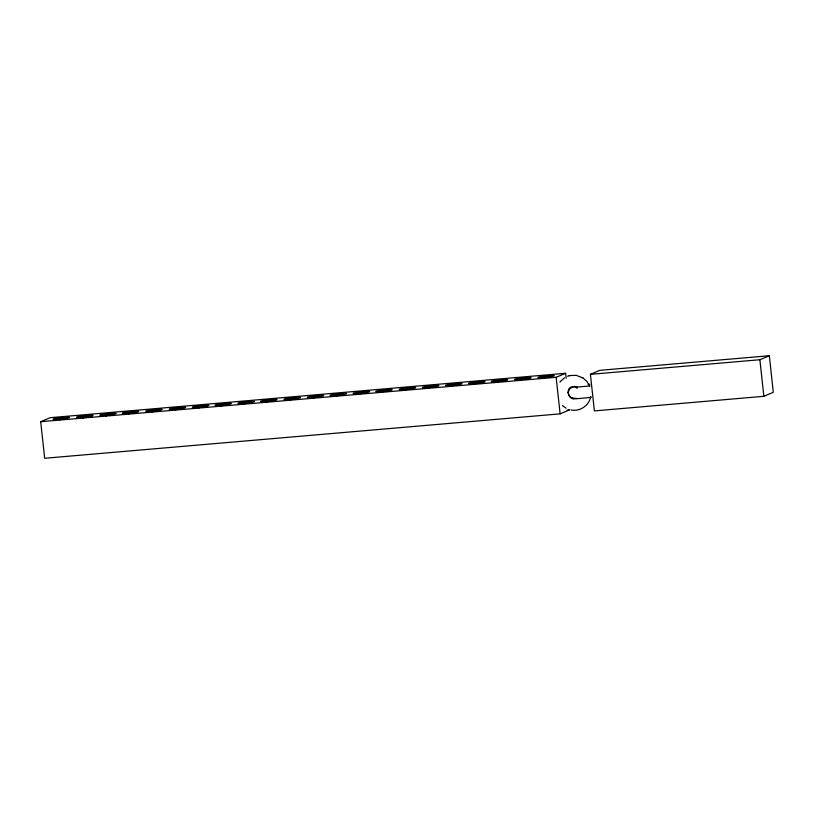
<?xml version="1.0" encoding="UTF-8"?>
<svg xmlns="http://www.w3.org/2000/svg" width="814" height="814" viewBox="0 0 814 814"><rect width="100%" height="100%" fill="white"/><g stroke="black" fill="none" stroke-linecap="round" stroke-linejoin="round"><path stroke-width="1.22" d="M575.956 398.514C569.281 401.567 564.458 388.064 572.252 386.752M568.192 392.206L569.953 388.4L574.796 386.223M568.172 392.735L568.192 392.134M590.801 396.449C589.326 405.392 579.863 411.925 570.98 409.951M59.921 418.711L59.463 419.892L61.65 418.559L65.619 417.694L67.43 418.65L64.713 418.081L64.408 419.312L61.65 418.559L56.41 418.793L54.803 419.739L60.378 417.938L65.619 417.694L66.748 418.315L60.378 417.938L57.825 419.088L57.316 418.416L56.41 418.793L55.484 420.075L58.201 418.854L59.463 419.902M82.916 417.877L83.384 416.687M106.125 415.873L108.303 414.54L111.07 415.282L111.823 413.868L113.411 414.295L107.031 413.909L104.477 415.069L103.968 414.397L103.073 414.774L102.137 416.056C105.769 414.367 110.165 413.756 114.082 414.631C110.277 412.566 105.118 413.797 101.465 415.72L103.073 414.774L104.864 414.835L106.115 415.883L106.583 414.692M128.602 413.939L130.779 412.606L133.547 413.349L134.3 411.935L135.887 412.362L129.518 411.976L126.953 413.125L126.445 412.454L125.549 412.84L124.613 414.123C128.246 412.423 132.641 411.823 136.559 412.698C132.753 410.622 127.595 411.864 123.942 413.787L125.549 412.84L127.34 412.902L128.592 413.939L129.06 412.749M152.106 411.915L154.284 410.582L157.051 411.324L157.804 409.91L159.391 410.337L153.022 409.951L150.458 411.101L149.949 410.429L149.054 410.816L148.117 412.098C151.75 410.398 156.146 409.798 160.063 410.673C156.257 408.597 151.099 409.839 147.446 411.762L149.054 410.816L150.844 410.877L152.096 411.915L152.564 410.724M175.559 409.89L177.737 408.557L180.505 409.3L181.257 407.885L182.845 408.313L176.475 407.926L173.911 409.086L173.413 408.414L172.507 408.791L171.581 410.073C175.203 408.384 179.609 407.773 183.526 408.648C179.721 406.583 174.552 407.814 170.899 409.737L172.507 408.791L174.298 408.852L175.549 409.89L176.017 408.709M198.758 407.895L200.936 406.562L203.703 407.305L204.456 405.891L206.044 406.308L199.674 405.932L197.11 407.081L196.601 406.41L195.706 406.797L194.77 408.079C198.402 406.379 202.808 405.779 206.725 406.654C202.92 404.578 197.751 405.82 194.098 407.733L195.706 406.797L197.497 406.858L198.748 407.895L199.216 406.705M221.235 405.962L223.423 404.619L226.18 405.372L226.933 403.948L228.52 404.375L222.151 403.998L219.587 405.148L219.088 404.477L218.183 404.853L217.257 406.135C220.879 404.446 225.285 403.846 229.202 404.711C225.397 402.645 220.228 403.876 216.575 405.799L218.183 404.853L219.973 404.914L221.225 405.962L221.693 404.772M244.312 403.968L246.5 402.635L249.267 403.378L250.01 401.963L251.597 402.391L245.228 402.004L242.674 403.154L242.165 402.482L241.259 402.869L240.334 404.151C243.966 402.452 248.362 401.851 252.279 402.727C248.474 400.651 243.315 401.892 239.652 403.815L241.259 402.869L243.05 402.93L244.312 403.968L244.78 402.777M266.921 402.024L269.098 400.681L271.866 401.434L272.619 400.01L274.206 400.437L267.837 400.061L265.272 401.21L264.764 400.539L263.868 400.915L262.932 402.197C266.565 400.508 270.96 399.908 274.878 400.773C271.072 398.707 265.913 399.949 262.261 401.862L263.868 400.915L265.659 400.976L266.911 402.024L267.379 400.834M290.374 400L292.562 398.667L295.329 399.409L296.072 397.995L297.659 398.422L291.29 398.036L288.736 399.186L288.227 398.514L287.322 398.901L286.396 400.183C290.028 398.484 294.424 397.883 298.341 398.758C294.536 396.683 289.377 397.924 285.714 399.847L287.322 398.901L289.112 398.962L290.374 400L290.832 398.809M312.311 396.957L318.823 396.184L321.54 396.754C317.735 394.688 312.566 395.919 308.913 397.843L310.521 396.896L312.311 396.957L313.573 398.005L314.031 396.815M335.185 394.994L341.687 394.21L344.403 394.79C340.598 392.714 335.439 393.956 331.786 395.869L333.384 394.932L335.185 394.994L336.436 396.031L336.904 394.841M358.262 392.999L364.774 392.226L367.48 392.796C363.675 390.73 358.516 391.961 354.863 393.884L356.471 392.938L358.262 392.999L359.513 394.047L359.981 392.857M380.86 391.056L387.372 390.282L390.089 390.852C386.284 388.777 381.125 390.018 377.462 391.941L379.07 390.995L380.86 391.056L382.122 392.094L382.58 390.903M404.324 389.031L410.826 388.258L413.543 388.827C409.737 386.762 404.578 387.993 400.926 389.916L402.533 388.97L404.324 389.031L405.576 390.079L406.044 388.889M428.785 388.075L430.962 386.742L433.73 387.484L434.483 386.07L436.07 386.497L429.69 386.111L427.136 387.261L426.628 386.589L425.732 386.976L424.796 388.258C428.429 386.558 432.824 385.958 436.742 386.833C432.936 384.757 427.777 385.999 424.125 387.922L425.732 386.976L427.523 387.037L428.774 388.075L429.243 386.884M451.872 386.09L454.049 384.747L456.817 385.5L457.57 384.076L459.157 384.503L452.788 384.127L450.223 385.276L449.715 384.605L448.819 384.981L447.883 386.263C451.516 384.574 455.911 383.964 459.829 384.839C456.023 382.773 450.864 384.005 447.212 385.928L448.819 384.981L450.61 385.042L451.862 386.09L452.33 384.9M474.949 384.096L477.126 382.763L479.894 383.506L480.647 382.092L482.234 382.519L475.864 382.132L473.3 383.282L472.792 382.611L471.896 382.997L470.96 384.279C474.593 382.58 478.998 381.98 482.906 382.855C479.11 380.779 473.941 382.02 470.288 383.943L471.896 382.997L473.687 383.058L474.938 384.096L475.407 382.906M497.558 382.153L499.735 380.81L502.503 381.562L503.256 380.138L504.843 380.565L498.463 380.189L495.909 381.339L495.4 380.667L494.505 381.044L493.569 382.326C497.201 380.637 501.597 380.036 505.514 380.901C501.709 378.836 496.55 380.067 492.897 381.99L494.505 381.044L496.296 381.105L497.547 382.153L498.015 380.962M521.011 380.128L523.188 378.795L525.956 379.538L526.709 378.123L528.296 378.551L521.927 378.164L519.363 379.314L518.854 378.642L517.958 379.029L517.022 380.311C520.655 378.612 525.05 378.011 528.968 378.886C525.162 376.811 520.004 378.052 516.351 379.975L517.958 379.029L519.749 379.09L521.001 380.128L521.469 378.937M549.44 377.442L545.126 376.17L542.562 377.32L542.053 376.648L541.157 377.024L540.221 378.307C543.854 376.617 548.249 376.017 552.167 376.882C548.361 374.816 543.203 376.048 539.55 377.971L541.157 377.024L542.948 377.086L544.2 378.134L544.668 376.943M560.439 381.471L564.478 377.818M559.91 382.163L560.51 381.369M79.538 418.213L83.832 415.913L86.223 416.473L87.281 415.618L89.072 415.679L90.883 416.626L88.166 416.056L79.874 416.778L78.266 417.714C82.438 415.333 88.187 414.733 92.379 417.44M311.935 397.191L311.426 396.52L309.595 398.178L314.489 396.042L320.858 396.418L319.271 395.991L318.518 397.415L315.761 396.662L313.573 398.005M334.798 395.217L334.289 394.546L332.458 396.214L337.352 394.068L343.732 394.454L342.134 394.027L341.392 395.441L338.624 394.698L336.436 396.031M356.135 394.383L357.875 393.233L357.366 392.562L355.535 394.22L360.439 392.083L366.809 392.46L365.221 392.033L364.469 393.457L361.701 392.704L359.523 394.047M380.484 391.28L379.975 390.608L379.07 390.995L378.144 392.277L383.038 390.13L389.407 390.517L387.82 390.089L387.077 391.503L384.31 390.761L382.122 392.094M403.937 389.265L403.429 388.593L402.533 388.97L401.597 390.252L406.491 388.115L412.871 388.492L411.284 388.064L410.531 389.489L407.763 388.736L405.586 390.079M148.718 412.25L150.458 411.101M448.483 386.426L450.223 385.276M517.623 380.464L519.363 379.314M544.21 378.134L546.387 376.79L549.155 377.543L549.908 376.119L551.495 376.546L548.565 375.875L547.517 376.729L546.845 376.017M54.803 419.739L56.868 418.599M78.266 417.714L80.769 416.392L81.278 417.063M101.465 415.72L103.52 414.58M123.942 413.787L125.997 412.647M147.446 411.762L149.501 410.622M170.899 409.737L172.955 408.597M194.098 407.733L196.154 406.603M216.575 405.799L218.63 404.67M239.652 403.815L241.717 402.676M262.261 401.862L264.316 400.732M285.714 399.847L287.78 398.707M308.913 397.843L310.979 396.713M331.786 395.869L333.842 394.739M354.863 393.884L356.919 392.755M377.462 391.941L379.528 390.801M400.926 389.916L402.981 388.777M424.125 387.922L426.18 386.782M447.212 385.928L449.267 384.798M470.288 383.943L472.344 382.804M492.897 381.99L494.953 380.86M516.351 379.975L518.406 378.836M539.55 377.971L541.605 376.841M567.043 410.073L569.576 409.849L560.124 413.858L44.668 458.272L40.7 421.703L50.153 417.694L565.608 373.28L566.157 378.327M90.212 416.29L89.072 415.679L87.871 417.287L85.104 416.534L82.926 417.877L81.665 416.839L78.938 418.06L80.321 416.585M40.7 421.703L556.155 377.289L565.608 373.28M590.415 374.338L599.857 370.329L769.332 355.728L773.3 392.297L763.847 396.306L594.383 410.907L590.415 374.338L759.879 359.737L769.332 355.728M567.562 376.251L569.352 375.681M570.024 375.529L576.373 375.376L582.946 377.94M569.22 375.722L570.166 375.498M572.405 386.721L574.725 386.721L577.197 387.891M589.997 385.999L575.111 387.159L577.075 387.891M591.086 397.415L578.123 398.626L571.947 398.066M588.095 384.361L589.885 384.218M575.997 398.657L576.811 398.657M572.741 398.331L573.443 398.473M549.908 376.119L552.167 376.882M526.709 378.123L528.968 378.886M503.256 380.138L505.514 380.901M480.647 382.092L482.906 382.855M457.57 384.076L459.829 384.839M434.483 386.07L436.742 386.833M411.284 388.064L413.543 388.827M387.82 390.089L390.089 390.852M365.221 392.033L367.48 392.796M342.134 394.027L344.403 394.79M319.271 395.991L321.54 396.754M296.072 397.995L298.341 398.758M272.619 400.01L274.878 400.773M250.01 401.963L252.279 402.727M226.933 403.948L229.202 404.711M204.456 405.891L206.725 406.654M181.257 407.885L183.526 408.648M157.804 409.91L160.063 410.673M134.3 411.935L136.559 412.698M111.823 413.868L114.082 414.631M88.624 415.873L90.883 416.626M65.161 417.887L67.43 418.65M570.828 397.486L571.53 397.883M571.418 397.832L572.059 398.107M566.045 408.18L562.403 405.576M582.875 377.899L586.904 381.43L589.682 385.958M568.101 392.582L568.833 395.299L570.431 397.201M570.349 397.14L570.909 397.537M523.646 378.022L524.318 378.724M500.193 380.036L500.854 380.749M477.584 381.99L478.256 382.692M454.507 383.974L455.179 384.686M431.42 385.968L432.081 386.67M408.221 387.963L408.882 388.665M384.757 389.987L385.429 390.689M362.159 391.931L362.83 392.643M339.082 393.925L339.743 394.627M316.208 395.889L316.88 396.601M293.009 397.893L293.681 398.595M269.556 399.908L270.228 400.62M246.947 401.862L247.619 402.564M223.87 403.846L224.542 404.558M201.394 405.779L202.065 406.491M178.195 407.783L178.866 408.486M154.741 409.808L155.403 410.51M131.237 411.833L131.899 412.535M108.761 413.766L109.422 414.468M85.562 415.761L86.223 416.473M62.098 417.786L62.77 418.488M759.879 359.737L763.847 396.306M556.155 377.289L560.124 413.858M576.79 387.21L576.017 387.21L576.79 387.21M126.211 413.431A8.323 0.682 -6.2 0 0 138.726 411.497A8.323 0.682 -6.2 0 0 126.404 412.22A8.323 0.682 -6.2 0 0 126.211 413.431M80.535 417.368A8.323 0.682 -6.2 0 0 93.05 415.435A8.323 0.682 -6.2 0 0 80.728 416.158A8.323 0.682 -6.2 0 0 80.535 417.368M103.734 415.364A8.323 0.682 -6.2 0 0 116.249 413.431A8.323 0.682 -6.2 0 0 103.927 414.153A8.323 0.682 -6.2 0 0 103.734 415.364M57.082 419.383A8.323 0.682 -6.2 0 0 69.587 417.46A8.323 0.682 -6.2 0 0 57.275 418.172A8.323 0.682 -6.2 0 0 57.082 419.383M149.715 411.406A8.323 0.682 -6.2 0 0 162.23 409.473A8.323 0.682 -6.2 0 0 149.908 410.195A8.323 0.682 -6.2 0 0 149.715 411.406M196.367 407.387A8.323 0.682 -6.2 0 0 208.883 405.453A8.323 0.682 -6.2 0 0 196.561 406.176A8.323 0.682 -6.2 0 0 196.367 407.387M173.168 409.381A8.323 0.682 -6.2 0 0 185.684 407.448A8.323 0.682 -6.2 0 0 173.372 408.17A8.323 0.682 -6.2 0 0 173.168 409.381M264.53 401.516A8.323 0.682 -6.2 0 0 277.045 399.582A8.323 0.682 -6.2 0 0 264.723 400.305A8.323 0.682 -6.2 0 0 264.53 401.516M311.192 397.486A8.323 0.682 -6.2 0 0 323.697 395.563A8.323 0.682 -6.2 0 0 311.386 396.286A8.323 0.682 -6.2 0 0 311.192 397.486M218.844 405.443A8.323 0.682 -6.2 0 0 231.359 403.52A8.323 0.682 -6.2 0 0 219.047 404.243A8.323 0.682 -6.2 0 0 218.844 405.443M241.931 403.459A8.323 0.682 -6.2 0 0 254.446 401.526A8.323 0.682 -6.2 0 0 242.124 402.248A8.323 0.682 -6.2 0 0 241.931 403.459M287.993 399.491A8.323 0.682 -6.2 0 0 300.498 397.558A8.323 0.682 -6.2 0 0 288.187 398.28A8.323 0.682 -6.2 0 0 287.993 399.491M379.741 391.585A8.323 0.682 -6.2 0 0 392.246 389.652A8.323 0.682 -6.2 0 0 379.935 390.374A8.323 0.682 -6.2 0 0 379.741 391.585M426.394 387.566A8.323 0.682 -6.2 0 0 438.909 385.633A8.323 0.682 -6.2 0 0 426.587 386.355A8.323 0.682 -6.2 0 0 426.394 387.566M334.055 395.523A8.323 0.682 -6.2 0 0 346.571 393.589A8.323 0.682 -6.2 0 0 334.249 394.312A8.323 0.682 -6.2 0 0 334.055 395.523M357.132 393.528A8.323 0.682 -6.2 0 0 369.648 391.605A8.323 0.682 -6.2 0 0 357.326 392.317A8.323 0.682 -6.2 0 0 357.132 393.528M403.195 389.56A8.323 0.682 -6.2 0 0 415.71 387.637A8.323 0.682 -6.2 0 0 403.388 388.349A8.323 0.682 -6.2 0 0 403.195 389.56M495.166 381.634A8.323 0.682 -6.2 0 0 507.682 379.711A8.323 0.682 -6.2 0 0 495.36 380.433A8.323 0.682 -6.2 0 0 495.166 381.634M541.819 377.615A8.323 0.682 -6.2 0 0 554.334 375.692A8.323 0.682 -6.2 0 0 542.012 376.414A8.323 0.682 -6.2 0 0 541.819 377.615M449.481 385.571A8.323 0.682 -6.2 0 0 461.996 383.648A8.323 0.682 -6.2 0 0 449.674 384.361A8.323 0.682 -6.2 0 0 449.481 385.571M472.558 383.587A8.323 0.682 -6.2 0 0 485.073 381.654A8.323 0.682 -6.2 0 0 472.751 382.377A8.323 0.682 -6.2 0 0 472.558 383.587M518.62 379.619A8.323 0.682 -6.2 0 0 531.135 377.686A8.323 0.682 -6.2 0 0 518.813 378.408A8.323 0.682 -6.2 0 0 518.62 379.619"/></g></svg>
